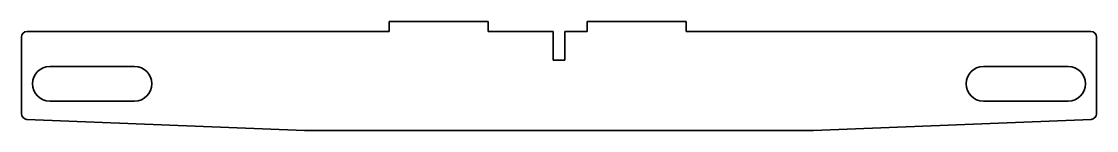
# Model space of a CAD drawing. Header units: millimetres. Extents: x 0 to 380, y 0 to 39.
import ezdxf

# ---------------------------------------------------------------- set-up
doc = ezdxf.new("R2010")
doc.units = ezdxf.units.MM
doc.layers.add('SIMUMAK Visible (ISO)', color=7, linetype='Continuous', lineweight=35)

# ---------------------------------------------------------------- blocks, each defined once
blk = doc.blocks.new('SIL-026-CIAS-02_Sheet_5_SIL-026-CIAS-02')
at = {"layer": 'SIMUMAK Visible (ISO)'}
for p, q in [((-60, 15.75), (-60, 19.25)), ((-60, 19.25), (-25, 19.25)), ((-25, 19.25), (-25, 15.75)), ((10, 15.75), (10, 19.25)), ((10, 19.25), (45, 19.25)), ((45, 19.25), (45, 15.75)), ((-60, 15.75), (-188, 15.75)), ((-2.1, 15.75), (-25, 15.75)), ((-2.1, 5.65), (-2.1, 15.75)), ((10, 15.75), (2.1, 15.75)), ((2.1, 15.75), (2.1, 5.65)), ((188, 15.75), (45, 15.75)), ((-190, 13.75), (-190, -13.33)), ((190, -13.33), (190, 13.75)), ((2.1, 5.65), (-2.1, 5.65)), ((-180, 3.35), (-150, 3.35)), ((150, 3.35), (180, 3.35)), ((-150, -8.85), (-180, -8.85)), ((180, -8.85), (150, -8.85)), ((-188.08, -15.33), (-90, -19.25)), ((90, -19.25), (188.08, -15.33)), ((-90, -19.25), (90, -19.25))]:
    blk.add_line(p, q, dxfattribs=at)
at = {"layer": 'SIMUMAK Visible (ISO)', "extrusion": (0, 0, -1)}
for centre, radius, start, end in [((188, 13.75), 2, 360, 90), ((-188, 13.75), 2, 90, 180), ((180, -2.75), 6.1, 270, 90), ((150, -2.75), 6.1, 90, 270), ((-150, -2.75), 6.1, 270, 90), ((-180, -2.75), 6.1, 90, 270), ((188, -13.33), 2, 272.2906, 360), ((-188, -13.33), 2, 180, 267.7094)]:
    blk.add_arc(centre, radius, start, end, dxfattribs=at)

msp = doc.modelspace()

# ---------------------------------------------------------------- block references
msp.add_blockref('SIL-026-CIAS-02_Sheet_5_SIL-026-CIAS-02', (190, 19.25))

doc.saveas('drawing.dxf')
